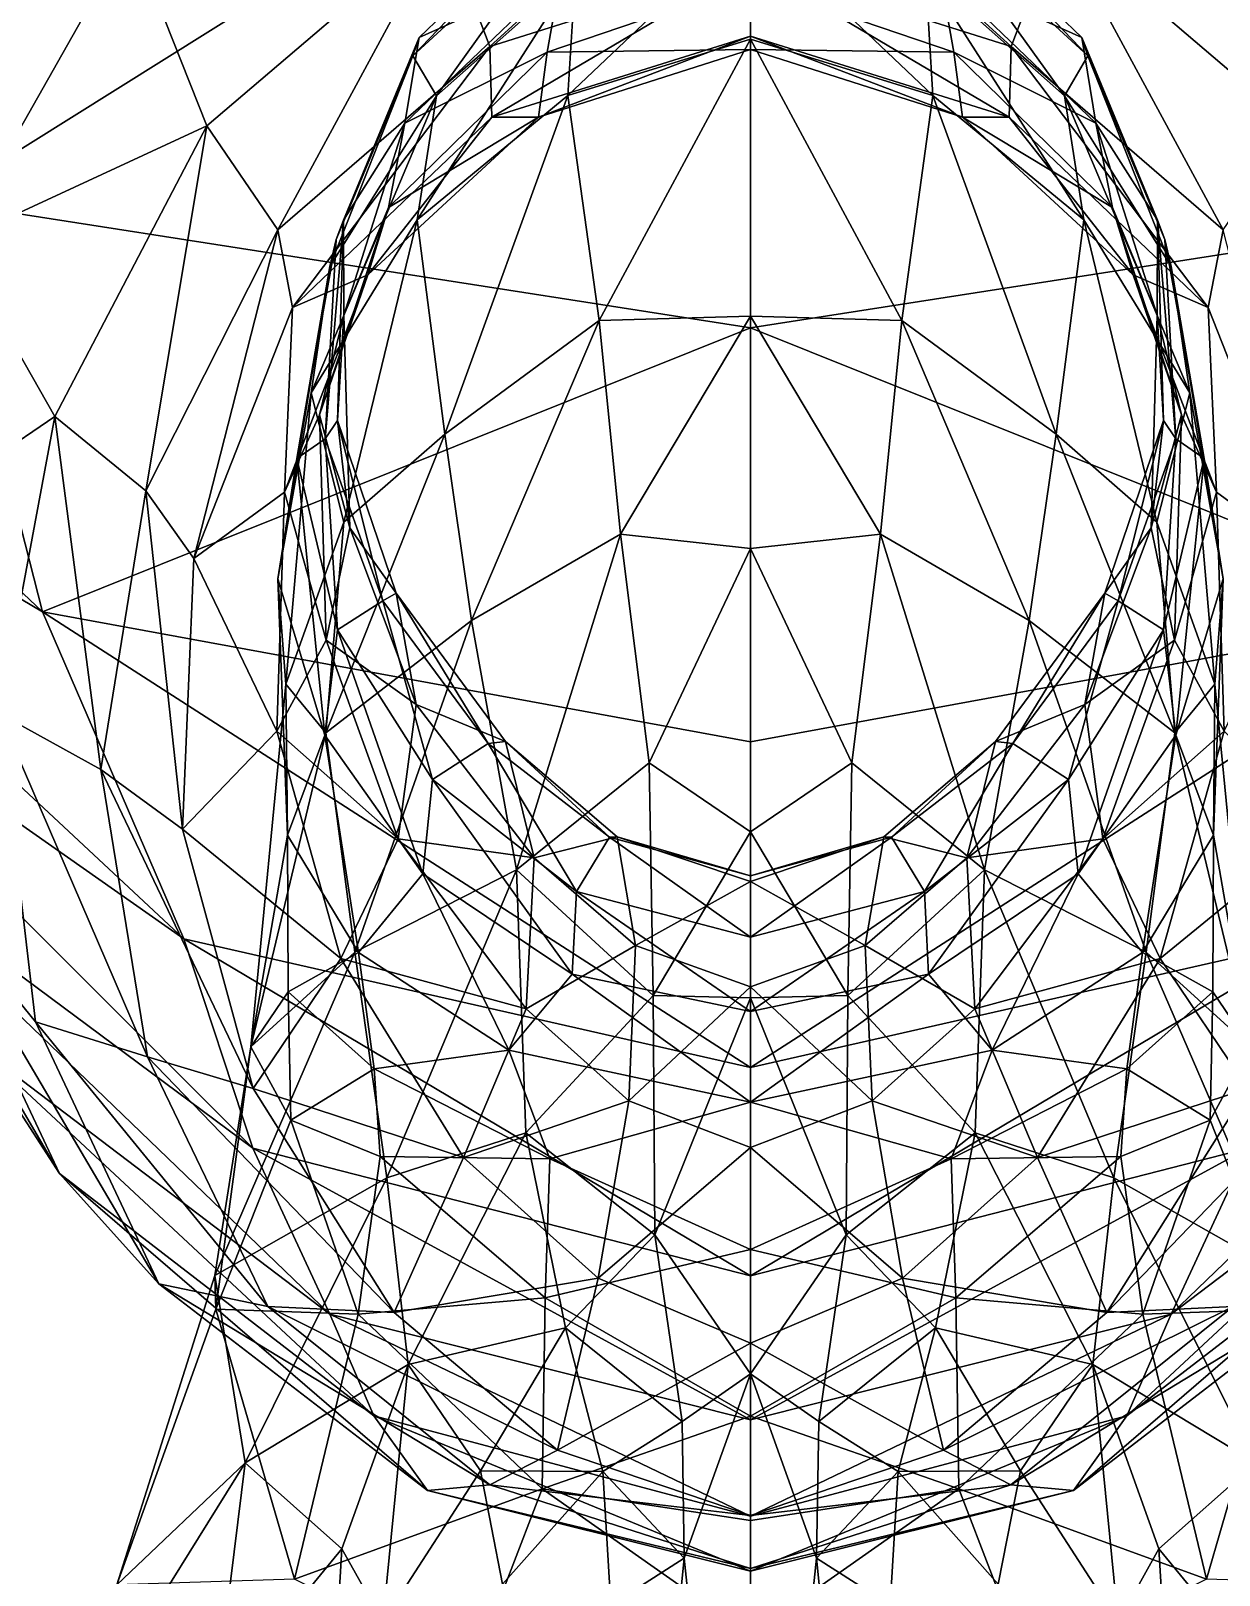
# Model space of a CAD drawing. Extents: x -0.069 to 0.069, y -0.214 to 0.202.
# Drawn here: x -0.02294 to 0.01494, y -0.12062 to -0.07138 of the extents above; entities that cross this region are included whole.
import ezdxf

# ---------------------------------------------------------------- set-up
doc = ezdxf.new("R2010")
doc.units = 0
doc.layers.add('SWAN$LWO', color=1, linetype='CONTINUOUS')

msp = doc.modelspace()

# ---------------------------------------------------------------- linework, layer by layer
at = {"layer": 'SWAN$LWO'}
for points in [[(-0.028237, -0.056266, -0.002395), (0, -0.060576, -0.010933), (-0.025919, -0.076811, 0.00466)], [(0, -0.060576, -0.010933), (0.028237, -0.056266, -0.002395), (0.025919, -0.076811, 0.00466)], [(0, -0.080849, -0.00363), (-0.025919, -0.076811, 0.00466), (0, -0.060576, -0.010933)], [(0.025919, -0.076811, 0.00466), (0, -0.080849, -0.00363), (0, -0.060576, -0.010933)], [(-0.023831, -0.061962, 0.1011), (-0.029848, -0.07266, 0.092385), (-0.019763, -0.068264, 0.104298)], [(-0.009794, -0.067978, 0.114789), (-0.008312, -0.071871, 0.122517), (0, -0.064295, 0.117179)], [(-0.008312, -0.071871, 0.122517), (0, -0.06925, 0.12494), (0, -0.064295, 0.117179)], [(0.008312, -0.071871, 0.122517), (0.009794, -0.067978, 0.114789), (0, -0.064295, 0.117179)], [(0, -0.06925, 0.12494), (0.008312, -0.071871, 0.122517), (0, -0.064295, 0.117179)], [(-0.025919, -0.076811, 0.00466), (-0.022567, -0.089904, 0.01571), (-0.046841, -0.066895, 0.021803)], [(-0.022567, -0.089904, 0.01571), (-0.040888, -0.079026, 0.029994), (-0.046841, -0.066895, 0.021803)], [(-0.010561, -0.071592, 0.235972), (-0.010759, -0.07217, 0.256948), (-0.005907, -0.067117, 0.2374)], [(-0.005872, -0.067673, 0.258888), (-0.005907, -0.067117, 0.2374), (-0.010759, -0.07217, 0.256948)], [(-0.005907, -0.067117, 0.2374), (-0.00604, -0.069544, 0.208055), (-0.010561, -0.071592, 0.235972)], [(0.005907, -0.067117, 0.2374), (0.005872, -0.067673, 0.258888), (0.010759, -0.07217, 0.256948)], [(0.010759, -0.07217, 0.256948), (0.010561, -0.071592, 0.235972), (0.005907, -0.067117, 0.2374)], [(0.00604, -0.069544, 0.208055), (0.005907, -0.067117, 0.2374), (0.010561, -0.071592, 0.235972)], [(-0.005872, -0.067673, 0.258888), (-0.010759, -0.07217, 0.256948), (-0.010014, -0.073446, 0.277881)], [(-0.00558, -0.069516, 0.280232), (-0.005872, -0.067673, 0.258888), (-0.010014, -0.073446, 0.277881)], [(-0.00558, -0.069516, 0.280232), (-0.005817, -0.073435, 0.295328), (0, -0.067916, 0.28225)], [(-0.005817, -0.073435, 0.295328), (0, -0.071639, 0.297675), (0, -0.067916, 0.28225)], [(0.005817, -0.073435, 0.295328), (0.00558, -0.069516, 0.280232), (0, -0.067916, 0.28225)], [(0, -0.071639, 0.297675), (0.005817, -0.073435, 0.295328), (0, -0.067916, 0.28225)], [(0.005872, -0.067673, 0.258888), (0.00558, -0.069516, 0.280232), (0.010014, -0.073446, 0.277881)], [(0.010759, -0.07217, 0.256948), (0.005872, -0.067673, 0.258888), (0.010014, -0.073446, 0.277881)], [(-0.025341, -0.07811, 0.097191), (-0.019763, -0.068264, 0.104298), (-0.029848, -0.07266, 0.092385)], [(-0.019763, -0.068264, 0.104298), (-0.025341, -0.07811, 0.097191), (-0.017334, -0.074401, 0.108924)], [(-0.017334, -0.074401, 0.108924), (-0.009794, -0.067978, 0.114789), (-0.019763, -0.068264, 0.104298)], [(-0.017334, -0.074401, 0.108924), (-0.015068, -0.077718, 0.118683), (-0.009794, -0.067978, 0.114789)], [(-0.008312, -0.071871, 0.122517), (-0.009794, -0.067978, 0.114789), (-0.015068, -0.077718, 0.118683)], [(0.009794, -0.067978, 0.114789), (0.008312, -0.071871, 0.122517), (0.015068, -0.077718, 0.118683)], [(0.009794, -0.067978, 0.114789), (0.017334, -0.074401, 0.108924), (0.019763, -0.068264, 0.104298)], [(0.015068, -0.077718, 0.118683), (0.017334, -0.074401, 0.108924), (0.009794, -0.067978, 0.114789)], [(-0.008312, -0.071871, 0.122517), (-0.008244, -0.074127, 0.131974), (0, -0.06925, 0.12494)], [(0, -0.071541, 0.134158), (0, -0.06925, 0.12494), (-0.008244, -0.074127, 0.131974)], [(0, -0.06925, 0.12494), (0, -0.071541, 0.134158), (0.008244, -0.074127, 0.131974)], [(0.008244, -0.074127, 0.131974), (0.008312, -0.071871, 0.122517), (0, -0.06925, 0.12494)], [(-0.00604, -0.069544, 0.208055), (-0.00648, -0.072058, 0.178762), (-0.011015, -0.074319, 0.206641)], [(-0.00604, -0.069544, 0.208055), (-0.011015, -0.074319, 0.206641), (-0.010561, -0.071592, 0.235972)], [(-0.010014, -0.073446, 0.277881), (-0.010623, -0.077406, 0.292216), (-0.00558, -0.069516, 0.280232)], [(-0.005817, -0.073435, 0.295328), (-0.00558, -0.069516, 0.280232), (-0.010623, -0.077406, 0.292216)], [(-0.00648, -0.072058, 0.178762), (-0.00604, -0.069544, 0.208055), (0, -0.069844, 0.180399)], [(0, -0.069844, 0.180399), (0, -0.071967, 0.157208), (-0.00648, -0.072058, 0.178762)], [(0.00604, -0.069544, 0.208055), (0.00648, -0.072058, 0.178762), (0, -0.069844, 0.180399)], [(0, -0.071967, 0.157208), (0, -0.069844, 0.180399), (0.00648, -0.072058, 0.178762)], [(0.010623, -0.077406, 0.292216), (0.010014, -0.073446, 0.277881), (0.00558, -0.069516, 0.280232)], [(0.00558, -0.069516, 0.280232), (0.005817, -0.073435, 0.295328), (0.010623, -0.077406, 0.292216)], [(0.00648, -0.072058, 0.178762), (0.00604, -0.069544, 0.208055), (0.011015, -0.074319, 0.206641)], [(0.011015, -0.074319, 0.206641), (0.00604, -0.069544, 0.208055), (0.010561, -0.071592, 0.235972)], [(-0.008312, -0.071871, 0.122517), (-0.015068, -0.077718, 0.118683), (-0.014595, -0.080203, 0.129152)], [(-0.008244, -0.074127, 0.131974), (-0.008312, -0.071871, 0.122517), (-0.014595, -0.080203, 0.129152)], [(-0.012977, -0.077412, 0.233808), (-0.013207, -0.078028, 0.253763), (-0.010561, -0.071592, 0.235972)], [(-0.013207, -0.078028, 0.253763), (-0.010759, -0.07217, 0.256948), (-0.010561, -0.071592, 0.235972)], [(-0.010561, -0.071592, 0.235972), (-0.011015, -0.074319, 0.206641), (-0.012977, -0.077412, 0.233808)], [(-0.008244, -0.074127, 0.131974), (-0.006758, -0.074128, 0.155139), (0, -0.071541, 0.134158)], [(-0.006758, -0.074128, 0.155139), (0, -0.071967, 0.157208), (0, -0.071541, 0.134158)], [(-0.005817, -0.073435, 0.295328), (-0.004827, -0.080612, 0.308838), (0, -0.071639, 0.297675)], [(0, -0.080479, 0.312693), (0, -0.071639, 0.297675), (-0.004827, -0.080612, 0.308838)], [(0.006758, -0.074128, 0.155139), (0.008244, -0.074127, 0.131974), (0, -0.071541, 0.134158)], [(0, -0.071967, 0.157208), (0.006758, -0.074128, 0.155139), (0, -0.071541, 0.134158)], [(0, -0.071639, 0.297675), (0, -0.080479, 0.312693), (0.004827, -0.080612, 0.308838)], [(0.004827, -0.080612, 0.308838), (0.005817, -0.073435, 0.295328), (0, -0.071639, 0.297675)], [(0.008312, -0.071871, 0.122517), (0.008244, -0.074127, 0.131974), (0.014595, -0.080203, 0.129152)], [(0.015068, -0.077718, 0.118683), (0.008312, -0.071871, 0.122517), (0.014595, -0.080203, 0.129152)], [(0.013207, -0.078028, 0.253763), (0.012977, -0.077412, 0.233808), (0.010561, -0.071592, 0.235972)], [(0.010759, -0.07217, 0.256948), (0.013207, -0.078028, 0.253763), (0.010561, -0.071592, 0.235972)], [(0.011015, -0.074319, 0.206641), (0.010561, -0.071592, 0.235972), (0.012977, -0.077412, 0.233808)], [(-0.010014, -0.073446, 0.277881), (-0.010759, -0.07217, 0.256948), (-0.013414, -0.078894, 0.273681)], [(-0.013207, -0.078028, 0.253763), (-0.013414, -0.078894, 0.273681), (-0.010759, -0.07217, 0.256948)], [(-0.00648, -0.072058, 0.178762), (-0.006758, -0.074128, 0.155139), (-0.01154, -0.077009, 0.177309)], [(-0.01154, -0.077009, 0.177309), (-0.011015, -0.074319, 0.206641), (-0.00648, -0.072058, 0.178762)], [(-0.006758, -0.074128, 0.155139), (-0.00648, -0.072058, 0.178762), (0, -0.071967, 0.157208)], [(0.00648, -0.072058, 0.178762), (0.006758, -0.074128, 0.155139), (0, -0.071967, 0.157208)], [(0.006758, -0.074128, 0.155139), (0.00648, -0.072058, 0.178762), (0.01154, -0.077009, 0.177309)], [(0.011015, -0.074319, 0.206641), (0.01154, -0.077009, 0.177309), (0.00648, -0.072058, 0.178762)], [(0.010759, -0.07217, 0.256948), (0.010014, -0.073446, 0.277881), (0.013414, -0.078894, 0.273681)], [(0.013414, -0.078894, 0.273681), (0.013207, -0.078028, 0.253763), (0.010759, -0.07217, 0.256948)], [(-0.013414, -0.078894, 0.273681), (-0.014003, -0.082924, 0.286647), (-0.010014, -0.073446, 0.277881)], [(-0.014003, -0.082924, 0.286647), (-0.010623, -0.077406, 0.292216), (-0.010014, -0.073446, 0.277881)], [(-0.005817, -0.073435, 0.295328), (-0.010623, -0.077406, 0.292216), (-0.009744, -0.084237, 0.304438)], [(-0.004827, -0.080612, 0.308838), (-0.005817, -0.073435, 0.295328), (-0.009744, -0.084237, 0.304438)], [(0.005817, -0.073435, 0.295328), (0.004827, -0.080612, 0.308838), (0.009744, -0.084237, 0.304438)], [(0.010623, -0.077406, 0.292216), (0.005817, -0.073435, 0.295328), (0.009744, -0.084237, 0.304438)], [(0.014003, -0.082924, 0.286647), (0.013414, -0.078894, 0.273681), (0.010014, -0.073446, 0.277881)], [(0.010623, -0.077406, 0.292216), (0.014003, -0.082924, 0.286647), (0.010014, -0.073446, 0.277881)], [(-0.014595, -0.080203, 0.129152), (-0.012196, -0.079155, 0.15315), (-0.008244, -0.074127, 0.131974)], [(-0.012964, -0.080446, 0.20459), (-0.012977, -0.077412, 0.233808), (-0.011015, -0.074319, 0.206641)], [(-0.012964, -0.080446, 0.20459), (-0.011015, -0.074319, 0.206641), (-0.01154, -0.077009, 0.177309)], [(-0.006758, -0.074128, 0.155139), (-0.008244, -0.074127, 0.131974), (-0.012196, -0.079155, 0.15315)], [(-0.006758, -0.074128, 0.155139), (-0.012196, -0.079155, 0.15315), (-0.01154, -0.077009, 0.177309)], [(0.008244, -0.074127, 0.131974), (0.006758, -0.074128, 0.155139), (0.012196, -0.079155, 0.15315)], [(0.012196, -0.079155, 0.15315), (0.006758, -0.074128, 0.155139), (0.01154, -0.077009, 0.177309)], [(0.012196, -0.079155, 0.15315), (0.014595, -0.080203, 0.129152), (0.008244, -0.074127, 0.131974)], [(0.012977, -0.077412, 0.233808), (0.012964, -0.080446, 0.20459), (0.011015, -0.074319, 0.206641)], [(0.011015, -0.074319, 0.206641), (0.012964, -0.080446, 0.20459), (0.01154, -0.077009, 0.177309)], [(-0.025341, -0.07811, 0.097191), (-0.022172, -0.083672, 0.102964), (-0.017334, -0.074401, 0.108924)], [(-0.022172, -0.083672, 0.102964), (-0.019275, -0.086044, 0.113705), (-0.017334, -0.074401, 0.108924)], [(-0.019275, -0.086044, 0.113705), (-0.015068, -0.077718, 0.118683), (-0.017334, -0.074401, 0.108924)], [(-0.022567, -0.089904, 0.01571), (-0.025919, -0.076811, 0.00466), (0, -0.080849, -0.00363)], [(0.025919, -0.076811, 0.00466), (0.022567, -0.089904, 0.01571), (0, -0.080849, -0.00363)], [(-0.013744, -0.083622, 0.175381), (-0.012964, -0.080446, 0.20459), (-0.01154, -0.077009, 0.177309)], [(-0.01154, -0.077009, 0.177309), (-0.012196, -0.079155, 0.15315), (-0.013744, -0.083622, 0.175381)], [(0.012964, -0.080446, 0.20459), (0.013744, -0.083622, 0.175381), (0.01154, -0.077009, 0.177309)], [(0.012196, -0.079155, 0.15315), (0.01154, -0.077009, 0.177309), (0.013744, -0.083622, 0.175381)], [(-0.019275, -0.086044, 0.113705), (-0.017745, -0.088204, 0.125064), (-0.015068, -0.077718, 0.118683)], [(-0.014595, -0.080203, 0.129152), (-0.015068, -0.077718, 0.118683), (-0.017745, -0.088204, 0.125064)], [(-0.014003, -0.082924, 0.286647), (-0.01296, -0.087041, 0.29823), (-0.010623, -0.077406, 0.292216)], [(-0.01317, -0.083805, 0.231715), (-0.013556, -0.084388, 0.250572), (-0.012977, -0.077412, 0.233808)], [(-0.013207, -0.078028, 0.253763), (-0.012977, -0.077412, 0.233808), (-0.013556, -0.084388, 0.250572)], [(-0.012977, -0.077412, 0.233808), (-0.012964, -0.080446, 0.20459), (-0.01317, -0.083805, 0.231715)], [(-0.009744, -0.084237, 0.304438), (-0.010623, -0.077406, 0.292216), (-0.01296, -0.087041, 0.29823)], [(0.010623, -0.077406, 0.292216), (0.009744, -0.084237, 0.304438), (0.01296, -0.087041, 0.29823)], [(0.01296, -0.087041, 0.29823), (0.014003, -0.082924, 0.286647), (0.010623, -0.077406, 0.292216)], [(0.012964, -0.080446, 0.20459), (0.012977, -0.077412, 0.233808), (0.01317, -0.083805, 0.231715)], [(0.013556, -0.084388, 0.250572), (0.01317, -0.083805, 0.231715), (0.012977, -0.077412, 0.233808)], [(0.012977, -0.077412, 0.233808), (0.013207, -0.078028, 0.253763), (0.013556, -0.084388, 0.250572)], [(0.015068, -0.077718, 0.118683), (0.014595, -0.080203, 0.129152), (0.017745, -0.088204, 0.125064)], [(-0.025341, -0.07811, 0.097191), (-0.027893, -0.087569, 0.088507), (-0.022172, -0.083672, 0.102964)], [(-0.013414, -0.078894, 0.273681), (-0.013207, -0.078028, 0.253763), (-0.014464, -0.085014, 0.269405)], [(-0.013207, -0.078028, 0.253763), (-0.013556, -0.084388, 0.250572), (-0.014464, -0.085014, 0.269405)], [(0.013207, -0.078028, 0.253763), (0.013414, -0.078894, 0.273681), (0.014464, -0.085014, 0.269405)], [(0.013556, -0.084388, 0.250572), (0.013207, -0.078028, 0.253763), (0.014464, -0.085014, 0.269405)], [(-0.033125, -0.089761, 0.039178), (-0.040888, -0.079026, 0.029994), (-0.018064, -0.10033, 0.028422)], [(-0.022567, -0.089904, 0.01571), (-0.018064, -0.10033, 0.028422), (-0.040888, -0.079026, 0.029994)], [(-0.014464, -0.085014, 0.269405), (-0.015068, -0.088849, 0.280939), (-0.013414, -0.078894, 0.273681)], [(-0.014003, -0.082924, 0.286647), (-0.013414, -0.078894, 0.273681), (-0.015068, -0.088849, 0.280939)], [(-0.01486, -0.086088, 0.150103), (-0.013744, -0.083622, 0.175381), (-0.012196, -0.079155, 0.15315)], [(-0.01486, -0.086088, 0.150103), (-0.012196, -0.079155, 0.15315), (-0.014595, -0.080203, 0.129152)], [(0.013744, -0.083622, 0.175381), (0.01486, -0.086088, 0.150103), (0.012196, -0.079155, 0.15315)], [(0.012196, -0.079155, 0.15315), (0.01486, -0.086088, 0.150103), (0.014595, -0.080203, 0.129152)], [(0.015068, -0.088849, 0.280939), (0.014464, -0.085014, 0.269405), (0.013414, -0.078894, 0.273681)], [(0.013414, -0.078894, 0.273681), (0.014003, -0.082924, 0.286647), (0.015068, -0.088849, 0.280939)], [(-0.017745, -0.088204, 0.125064), (-0.01486, -0.086088, 0.150103), (-0.014595, -0.080203, 0.129152)], [(0.01486, -0.086088, 0.150103), (0.017745, -0.088204, 0.125064), (0.014595, -0.080203, 0.129152)], [(-0.012964, -0.080446, 0.20459), (-0.013744, -0.083622, 0.175381), (-0.01277, -0.087223, 0.20258)], [(-0.012964, -0.080446, 0.20459), (-0.01277, -0.087223, 0.20258), (-0.01317, -0.083805, 0.231715)], [(-0.009744, -0.084237, 0.304438), (-0.00889, -0.09018, 0.313862), (-0.004827, -0.080612, 0.308838)], [(-0.004145, -0.087427, 0.319366), (-0.004827, -0.080612, 0.308838), (-0.00889, -0.09018, 0.313862)], [(-0.004827, -0.080612, 0.308838), (-0.004145, -0.087427, 0.319366), (0, -0.080479, 0.312693)], [(-0.004145, -0.087427, 0.319366), (0, -0.087886, 0.322794), (0, -0.080479, 0.312693)], [(0.004145, -0.087427, 0.319366), (0.004827, -0.080612, 0.308838), (0, -0.080479, 0.312693)], [(0, -0.087886, 0.322794), (0.004145, -0.087427, 0.319366), (0, -0.080479, 0.312693)], [(0.004827, -0.080612, 0.308838), (0.004145, -0.087427, 0.319366), (0.00889, -0.09018, 0.313862)], [(0.00889, -0.09018, 0.313862), (0.009744, -0.084237, 0.304438), (0.004827, -0.080612, 0.308838)], [(0.01277, -0.087223, 0.20258), (0.012964, -0.080446, 0.20459), (0.01317, -0.083805, 0.231715)], [(0.013744, -0.083622, 0.175381), (0.012964, -0.080446, 0.20459), (0.01277, -0.087223, 0.20258)], [(0, -0.094045, 0.00724), (-0.022567, -0.089904, 0.01571), (0, -0.080849, -0.00363)], [(0.022567, -0.089904, 0.01571), (0, -0.094045, 0.00724), (0, -0.080849, -0.00363)], [(-0.014003, -0.082924, 0.286647), (-0.015068, -0.088849, 0.280939), (-0.014809, -0.092211, 0.292774)], [(-0.01296, -0.087041, 0.29823), (-0.014003, -0.082924, 0.286647), (-0.014809, -0.092211, 0.292774)], [(0.014003, -0.082924, 0.286647), (0.01296, -0.087041, 0.29823), (0.014809, -0.092211, 0.292774)], [(0.015068, -0.088849, 0.280939), (0.014003, -0.082924, 0.286647), (0.014809, -0.092211, 0.292774)], [(-0.023954, -0.093143, 0.095658), (-0.022172, -0.083672, 0.102964), (-0.027893, -0.087569, 0.088507)], [(-0.023954, -0.093143, 0.095658), (-0.020715, -0.09493, 0.108042), (-0.022172, -0.083672, 0.102964)], [(-0.019275, -0.086044, 0.113705), (-0.022172, -0.083672, 0.102964), (-0.020715, -0.09493, 0.108042)], [(-0.013744, -0.083622, 0.175381), (-0.01486, -0.086088, 0.150103), (-0.013523, -0.09081, 0.173472)], [(-0.013523, -0.09081, 0.173472), (-0.01277, -0.087223, 0.20258), (-0.013744, -0.083622, 0.175381)], [(0.01277, -0.087223, 0.20258), (0.013523, -0.09081, 0.173472), (0.013744, -0.083622, 0.175381)], [(0.01486, -0.086088, 0.150103), (0.013744, -0.083622, 0.175381), (0.013523, -0.09081, 0.173472)], [(-0.011724, -0.089553, 0.249414), (-0.013556, -0.084388, 0.250572), (-0.01317, -0.083805, 0.231715)], [(-0.011295, -0.089308, 0.231779), (-0.011724, -0.089553, 0.249414), (-0.01317, -0.083805, 0.231715)], [(-0.01317, -0.083805, 0.231715), (-0.01277, -0.087223, 0.20258), (-0.011295, -0.089308, 0.231779)], [(0.011724, -0.089553, 0.249414), (0.011295, -0.089308, 0.231779), (0.01317, -0.083805, 0.231715)], [(0.01277, -0.087223, 0.20258), (0.01317, -0.083805, 0.231715), (0.011295, -0.089308, 0.231779)], [(0.013556, -0.084388, 0.250572), (0.011724, -0.089553, 0.249414), (0.01317, -0.083805, 0.231715)], [(-0.014464, -0.085014, 0.269405), (-0.013556, -0.084388, 0.250572), (-0.013166, -0.090479, 0.266944)], [(-0.011724, -0.089553, 0.249414), (-0.013166, -0.090479, 0.266944), (-0.013556, -0.084388, 0.250572)], [(-0.01296, -0.087041, 0.29823), (-0.013533, -0.093759, 0.303084), (-0.009744, -0.084237, 0.304438)], [(-0.013533, -0.093759, 0.303084), (-0.00889, -0.09018, 0.313862), (-0.009744, -0.084237, 0.304438)], [(0.00889, -0.09018, 0.313862), (0.013533, -0.093759, 0.303084), (0.009744, -0.084237, 0.304438)], [(0.013533, -0.093759, 0.303084), (0.01296, -0.087041, 0.29823), (0.009744, -0.084237, 0.304438)], [(0.013166, -0.090479, 0.266944), (0.011724, -0.089553, 0.249414), (0.013556, -0.084388, 0.250572)], [(0.013556, -0.084388, 0.250572), (0.014464, -0.085014, 0.269405), (0.013166, -0.090479, 0.266944)], [(-0.013565, -0.093839, 0.277174), (-0.015068, -0.088849, 0.280939), (-0.014464, -0.085014, 0.269405)], [(-0.013166, -0.090479, 0.266944), (-0.013565, -0.093839, 0.277174), (-0.014464, -0.085014, 0.269405)], [(0.013565, -0.093839, 0.277174), (0.013166, -0.090479, 0.266944), (0.014464, -0.085014, 0.269405)], [(0.015068, -0.088849, 0.280939), (0.013565, -0.093839, 0.277174), (0.014464, -0.085014, 0.269405)], [(-0.019275, -0.086044, 0.113705), (-0.020715, -0.09493, 0.108042), (-0.018105, -0.096834, 0.12057)], [(-0.017745, -0.088204, 0.125064), (-0.019275, -0.086044, 0.113705), (-0.018105, -0.096834, 0.12057)], [(-0.01486, -0.086088, 0.150103), (-0.017745, -0.088204, 0.125064), (-0.0151, -0.093707, 0.146934)], [(-0.01486, -0.086088, 0.150103), (-0.0151, -0.093707, 0.146934), (-0.013523, -0.09081, 0.173472)], [(0.0151, -0.093707, 0.146934), (0.01486, -0.086088, 0.150103), (0.013523, -0.09081, 0.173472)], [(0.017745, -0.088204, 0.125064), (0.01486, -0.086088, 0.150103), (0.0151, -0.093707, 0.146934)], [(-0.013533, -0.093759, 0.303084), (-0.01296, -0.087041, 0.29823), (-0.014809, -0.092211, 0.292774)], [(0.01296, -0.087041, 0.29823), (0.013533, -0.093759, 0.303084), (0.014809, -0.092211, 0.292774)], [(-0.010661, -0.092853, 0.202674), (-0.01277, -0.087223, 0.20258), (-0.013523, -0.09081, 0.173472)], [(-0.010661, -0.092853, 0.202674), (-0.011295, -0.089308, 0.231779), (-0.01277, -0.087223, 0.20258)], [(-0.004145, -0.087427, 0.319366), (-0.00889, -0.09018, 0.313862), (-0.007461, -0.09813, 0.323113)], [(-0.003231, -0.094714, 0.327536), (-0.004145, -0.087427, 0.319366), (-0.007461, -0.09813, 0.323113)], [(-0.004145, -0.087427, 0.319366), (-0.003231, -0.094714, 0.327536), (0, -0.087886, 0.322794)], [(0.003231, -0.094714, 0.327536), (0.004145, -0.087427, 0.319366), (0, -0.087886, 0.322794)], [(0.004145, -0.087427, 0.319366), (0.003231, -0.094714, 0.327536), (0.007461, -0.09813, 0.323113)], [(0.00889, -0.09018, 0.313862), (0.004145, -0.087427, 0.319366), (0.007461, -0.09813, 0.323113)], [(0.011295, -0.089308, 0.231779), (0.010661, -0.092853, 0.202674), (0.01277, -0.087223, 0.20258)], [(0.01277, -0.087223, 0.20258), (0.010661, -0.092853, 0.202674), (0.013523, -0.09081, 0.173472)], [(0, -0.096916, 0.33053), (0, -0.087886, 0.322794), (-0.003231, -0.094714, 0.327536)], [(0, -0.087886, 0.322794), (0, -0.096916, 0.33053), (0.003231, -0.094714, 0.327536)], [(-0.018105, -0.096834, 0.12057), (-0.0151, -0.093707, 0.146934), (-0.017745, -0.088204, 0.125064)], [(-0.014809, -0.092211, 0.292774), (-0.015068, -0.088849, 0.280939), (-0.014763, -0.097022, 0.286688)], [(-0.013565, -0.093839, 0.277174), (-0.014763, -0.097022, 0.286688), (-0.015068, -0.088849, 0.280939)], [(0.014763, -0.097022, 0.286688), (0.013565, -0.093839, 0.277174), (0.015068, -0.088849, 0.280939)], [(0.015068, -0.088849, 0.280939), (0.014809, -0.092211, 0.292774), (0.014763, -0.097022, 0.286688)], [(-0.013166, -0.090479, 0.266944), (-0.011724, -0.089553, 0.249414), (-0.010141, -0.095252, 0.264725)], [(-0.011724, -0.089553, 0.249414), (-0.011295, -0.089308, 0.231779), (-0.008364, -0.094101, 0.248359)], [(-0.011724, -0.089553, 0.249414), (-0.008364, -0.094101, 0.248359), (-0.010141, -0.095252, 0.264725)], [(-0.00781, -0.094042, 0.231849), (-0.008364, -0.094101, 0.248359), (-0.011295, -0.089308, 0.231779)], [(-0.011295, -0.089308, 0.231779), (-0.010661, -0.092853, 0.202674), (-0.00781, -0.094042, 0.231849)], [(0.008364, -0.094101, 0.248359), (0.00781, -0.094042, 0.231849), (0.011295, -0.089308, 0.231779)], [(0.010661, -0.092853, 0.202674), (0.011295, -0.089308, 0.231779), (0.00781, -0.094042, 0.231849)], [(0.011295, -0.089308, 0.231779), (0.011724, -0.089553, 0.249414), (0.008364, -0.094101, 0.248359)], [(0.008364, -0.094101, 0.248359), (0.011724, -0.089553, 0.249414), (0.010141, -0.095252, 0.264725)], [(0.011724, -0.089553, 0.249414), (0.013166, -0.090479, 0.266944), (0.010141, -0.095252, 0.264725)], [(-0.018064, -0.10033, 0.028422), (-0.015867, -0.107002, 0.04165), (-0.033125, -0.089761, 0.039178)], [(-0.015867, -0.107002, 0.04165), (-0.029215, -0.097091, 0.050308), (-0.033125, -0.089761, 0.039178)], [(-0.018064, -0.10033, 0.028422), (-0.022567, -0.089904, 0.01571), (0, -0.104435, 0.021033)], [(-0.022567, -0.089904, 0.01571), (0, -0.094045, 0.00724), (0, -0.104435, 0.021033)], [(0.022567, -0.089904, 0.01571), (0.018064, -0.10033, 0.028422), (0, -0.104435, 0.021033)], [(0, -0.094045, 0.00724), (0.022567, -0.089904, 0.01571), (0, -0.104435, 0.021033)], [(-0.013565, -0.093839, 0.277174), (-0.013166, -0.090479, 0.266944), (-0.01045, -0.098261, 0.273726)], [(-0.013533, -0.093759, 0.303084), (-0.012616, -0.100759, 0.309825), (-0.00889, -0.09018, 0.313862)], [(-0.010141, -0.095252, 0.264725), (-0.01045, -0.098261, 0.273726), (-0.013166, -0.090479, 0.266944)], [(-0.007461, -0.09813, 0.323113), (-0.00889, -0.09018, 0.313862), (-0.012616, -0.100759, 0.309825)], [(0.00889, -0.09018, 0.313862), (0.007461, -0.09813, 0.323113), (0.012616, -0.100759, 0.309825)], [(0.012616, -0.100759, 0.309825), (0.013533, -0.093759, 0.303084), (0.00889, -0.09018, 0.313862)], [(0.01045, -0.098261, 0.273726), (0.010141, -0.095252, 0.264725), (0.013166, -0.090479, 0.266944)], [(0.013166, -0.090479, 0.266944), (0.013565, -0.093839, 0.277174), (0.01045, -0.098261, 0.273726)], [(-0.013523, -0.09081, 0.173472), (-0.0151, -0.093707, 0.146934), (-0.011236, -0.097137, 0.17364)], [(-0.011236, -0.097137, 0.17364), (-0.010661, -0.092853, 0.202674), (-0.013523, -0.09081, 0.173472)], [(0.010661, -0.092853, 0.202674), (0.011236, -0.097137, 0.17364), (0.013523, -0.09081, 0.173472)], [(0.0151, -0.093707, 0.146934), (0.013523, -0.09081, 0.173472), (0.011236, -0.097137, 0.17364)], [(-0.014809, -0.092211, 0.292774), (-0.014763, -0.097022, 0.286688), (-0.015933, -0.103771, 0.296116)], [(-0.015933, -0.103771, 0.296116), (-0.013533, -0.093759, 0.303084), (-0.014809, -0.092211, 0.292774)], [(0.013533, -0.093759, 0.303084), (0.015933, -0.103771, 0.296116), (0.014809, -0.092211, 0.292774)], [(0.014763, -0.097022, 0.286688), (0.014809, -0.092211, 0.292774), (0.015933, -0.103771, 0.296116)], [(-0.010661, -0.092853, 0.202674), (-0.011236, -0.097137, 0.17364), (-0.006898, -0.097746, 0.202675)], [(-0.010661, -0.092853, 0.202674), (-0.006898, -0.097746, 0.202675), (-0.00781, -0.094042, 0.231849)], [(0.006898, -0.097746, 0.202675), (0.010661, -0.092853, 0.202674), (0.00781, -0.094042, 0.231849)], [(0.011236, -0.097137, 0.17364), (0.010661, -0.092853, 0.202674), (0.006898, -0.097746, 0.202675)], [(-0.026406, -0.098525, 0.080459), (-0.022795, -0.10298, 0.089346), (-0.023954, -0.093143, 0.095658)], [(-0.022795, -0.10298, 0.089346), (-0.019227, -0.104096, 0.103173), (-0.023954, -0.093143, 0.095658)], [(-0.019227, -0.104096, 0.103173), (-0.020715, -0.09493, 0.108042), (-0.023954, -0.093143, 0.095658)], [(-0.024645, -0.103778, 0.061618), (-0.022032, -0.107817, 0.072028), (-0.030082, -0.094011, 0.071709)], [(-0.026406, -0.098525, 0.080459), (-0.030082, -0.094011, 0.071709), (-0.022032, -0.107817, 0.072028)], [(-0.013063, -0.100962, 0.145287), (-0.0151, -0.093707, 0.146934), (-0.018105, -0.096834, 0.12057)], [(-0.012616, -0.100759, 0.309825), (-0.013533, -0.093759, 0.303084), (-0.015933, -0.103771, 0.296116)], [(-0.013063, -0.100962, 0.145287), (-0.011236, -0.097137, 0.17364), (-0.0151, -0.093707, 0.146934)], [(-0.014763, -0.097022, 0.286688), (-0.013565, -0.093839, 0.277174), (-0.012496, -0.100763, 0.282016)], [(-0.013565, -0.093839, 0.277174), (-0.01045, -0.098261, 0.273726), (-0.012496, -0.100763, 0.282016)], [(-0.004495, -0.097086, 0.247138), (-0.008364, -0.094101, 0.248359), (-0.00781, -0.094042, 0.231849)], [(-0.004251, -0.097082, 0.231378), (-0.004495, -0.097086, 0.247138), (-0.00781, -0.094042, 0.231849)], [(-0.00781, -0.094042, 0.231849), (-0.006898, -0.097746, 0.202675), (-0.004251, -0.097082, 0.231378)], [(0.004495, -0.097086, 0.247138), (0.004251, -0.097082, 0.231378), (0.00781, -0.094042, 0.231849)], [(0.006898, -0.097746, 0.202675), (0.00781, -0.094042, 0.231849), (0.004251, -0.097082, 0.231378)], [(0.008364, -0.094101, 0.248359), (0.004495, -0.097086, 0.247138), (0.00781, -0.094042, 0.231849)], [(0.01045, -0.098261, 0.273726), (0.013565, -0.093839, 0.277174), (0.012496, -0.100763, 0.282016)], [(0.011236, -0.097137, 0.17364), (0.013063, -0.100962, 0.145287), (0.0151, -0.093707, 0.146934)], [(0.013565, -0.093839, 0.277174), (0.014763, -0.097022, 0.286688), (0.012496, -0.100763, 0.282016)], [(0.013533, -0.093759, 0.303084), (0.012616, -0.100759, 0.309825), (0.015933, -0.103771, 0.296116)], [(0.0151, -0.093707, 0.146934), (0.013063, -0.100962, 0.145287), (0.018105, -0.096834, 0.12057)], [(-0.010141, -0.095252, 0.264725), (-0.008364, -0.094101, 0.248359), (-0.005551, -0.098819, 0.262635)], [(-0.004495, -0.097086, 0.247138), (-0.005551, -0.098819, 0.262635), (-0.008364, -0.094101, 0.248359)], [(0.005551, -0.098819, 0.262635), (0.004495, -0.097086, 0.247138), (0.008364, -0.094101, 0.248359)], [(0.008364, -0.094101, 0.248359), (0.010141, -0.095252, 0.264725), (0.005551, -0.098819, 0.262635)], [(-0.018105, -0.096834, 0.12057), (-0.020715, -0.09493, 0.108042), (-0.015856, -0.105101, 0.11707)], [(-0.019227, -0.104096, 0.103173), (-0.015856, -0.105101, 0.11707), (-0.020715, -0.09493, 0.108042)], [(-0.0031, -0.102135, 0.332104), (-0.003231, -0.094714, 0.327536), (-0.007461, -0.09813, 0.323113)], [(-0.003231, -0.094714, 0.327536), (-0.0031, -0.102135, 0.332104), (0, -0.096916, 0.33053)], [(0.0031, -0.102135, 0.332104), (0.003231, -0.094714, 0.327536), (0, -0.096916, 0.33053)], [(0.003231, -0.094714, 0.327536), (0.0031, -0.102135, 0.332104), (0.007461, -0.09813, 0.323113)], [(-0.005681, -0.101461, 0.270899), (-0.01045, -0.098261, 0.273726), (-0.010141, -0.095252, 0.264725)], [(-0.005551, -0.098819, 0.262635), (-0.005681, -0.101461, 0.270899), (-0.010141, -0.095252, 0.264725)], [(0.005681, -0.101461, 0.270899), (0.005551, -0.098819, 0.262635), (0.010141, -0.095252, 0.264725)], [(0.01045, -0.098261, 0.273726), (0.005681, -0.101461, 0.270899), (0.010141, -0.095252, 0.264725)], [(-0.015856, -0.105101, 0.11707), (-0.013063, -0.100962, 0.145287), (-0.018105, -0.096834, 0.12057)], [(-0.0031, -0.102135, 0.332104), (0, -0.102214, 0.33409), (0, -0.096916, 0.33053)], [(0, -0.102214, 0.33409), (0.0031, -0.102135, 0.332104), (0, -0.096916, 0.33053)], [(0.013063, -0.100962, 0.145287), (0.015856, -0.105101, 0.11707), (0.018105, -0.096834, 0.12057)], [(-0.024645, -0.103778, 0.061618), (-0.029215, -0.097091, 0.050308), (-0.01341, -0.112302, 0.05541)], [(-0.015867, -0.107002, 0.04165), (-0.01341, -0.112302, 0.05541), (-0.029215, -0.097091, 0.050308)], [(-0.014739, -0.102018, 0.288224), (-0.015933, -0.103771, 0.296116), (-0.014763, -0.097022, 0.286688)], [(-0.014739, -0.102018, 0.288224), (-0.014763, -0.097022, 0.286688), (-0.012496, -0.100763, 0.282016)], [(-0.011236, -0.097137, 0.17364), (-0.013063, -0.100962, 0.145287), (-0.007154, -0.102563, 0.173611)], [(-0.007154, -0.102563, 0.173611), (-0.006898, -0.097746, 0.202675), (-0.011236, -0.097137, 0.17364)], [(-0.003662, -0.10054, 0.202322), (-0.004251, -0.097082, 0.231378), (-0.006898, -0.097746, 0.202675)], [(-0.005551, -0.098819, 0.262635), (-0.004495, -0.097086, 0.247138), (0, -0.10028, 0.261038)], [(-0.004495, -0.097086, 0.247138), (-0.004251, -0.097082, 0.231378), (0, -0.098326, 0.246034)], [(-0.004495, -0.097086, 0.247138), (0, -0.098326, 0.246034), (0, -0.10028, 0.261038)], [(0, -0.098504, 0.230817), (0, -0.098326, 0.246034), (-0.004251, -0.097082, 0.231378)], [(-0.004251, -0.097082, 0.231378), (-0.003662, -0.10054, 0.202322), (0, -0.098504, 0.230817)], [(0, -0.098326, 0.246034), (0, -0.098504, 0.230817), (0.004251, -0.097082, 0.231378)], [(0.004251, -0.097082, 0.231378), (0.004495, -0.097086, 0.247138), (0, -0.098326, 0.246034)], [(0.003662, -0.10054, 0.202322), (0.004251, -0.097082, 0.231378), (0, -0.098504, 0.230817)], [(0.004495, -0.097086, 0.247138), (0.005551, -0.098819, 0.262635), (0, -0.10028, 0.261038)], [(0, -0.098326, 0.246034), (0.004495, -0.097086, 0.247138), (0, -0.10028, 0.261038)], [(0.004251, -0.097082, 0.231378), (0.003662, -0.10054, 0.202322), (0.006898, -0.097746, 0.202675)], [(0.006898, -0.097746, 0.202675), (0.007154, -0.102563, 0.173611), (0.011236, -0.097137, 0.17364)], [(0.013063, -0.100962, 0.145287), (0.011236, -0.097137, 0.17364), (0.007154, -0.102563, 0.173611)], [(0.014763, -0.097022, 0.286688), (0.014739, -0.102018, 0.288224), (0.012496, -0.100763, 0.282016)], [(0.029215, -0.097091, 0.050308), (0.024645, -0.103778, 0.061618), (0.01341, -0.112302, 0.05541)], [(0.01341, -0.112302, 0.05541), (0.015867, -0.107002, 0.04165), (0.029215, -0.097091, 0.050308)], [(0.015933, -0.103771, 0.296116), (0.014739, -0.102018, 0.288224), (0.014763, -0.097022, 0.286688)], [(-0.003662, -0.10054, 0.202322), (-0.006898, -0.097746, 0.202675), (-0.007154, -0.102563, 0.173611)], [(0.006898, -0.097746, 0.202675), (0.003662, -0.10054, 0.202322), (0.007154, -0.102563, 0.173611)], [(-0.012616, -0.100759, 0.309825), (-0.011588, -0.107951, 0.315244), (-0.007461, -0.09813, 0.323113)], [(-0.012496, -0.100763, 0.282016), (-0.01045, -0.098261, 0.273726), (-0.007706, -0.103879, 0.277709)], [(-0.011588, -0.107951, 0.315244), (-0.007159, -0.106521, 0.328102), (-0.007461, -0.09813, 0.323113)], [(-0.005681, -0.101461, 0.270899), (-0.007706, -0.103879, 0.277709), (-0.01045, -0.098261, 0.273726)], [(-0.007159, -0.106521, 0.328102), (-0.0031, -0.102135, 0.332104), (-0.007461, -0.09813, 0.323113)], [(0.0031, -0.102135, 0.332104), (0.007159, -0.106521, 0.328102), (0.007461, -0.09813, 0.323113)], [(0.007706, -0.103879, 0.277709), (0.005681, -0.101461, 0.270899), (0.01045, -0.098261, 0.273726)], [(0.007159, -0.106521, 0.328102), (0.011588, -0.107951, 0.315244), (0.007461, -0.09813, 0.323113)], [(0.011588, -0.107951, 0.315244), (0.012616, -0.100759, 0.309825), (0.007461, -0.09813, 0.323113)], [(0.01045, -0.098261, 0.273726), (0.012496, -0.100763, 0.282016), (0.007706, -0.103879, 0.277709)], [(-0.022795, -0.10298, 0.089346), (-0.026406, -0.098525, 0.080459), (-0.018857, -0.111334, 0.082458)], [(-0.026406, -0.098525, 0.080459), (-0.022032, -0.107817, 0.072028), (-0.018857, -0.111334, 0.082458)], [(-0.005681, -0.101461, 0.270899), (-0.005551, -0.098819, 0.262635), (0, -0.102649, 0.269061)], [(0, -0.10028, 0.261038), (0, -0.102649, 0.269061), (-0.005551, -0.098819, 0.262635)], [(-0.003662, -0.10054, 0.202322), (0, -0.101859, 0.201758), (0, -0.098504, 0.230817)], [(0, -0.101859, 0.201758), (0.003662, -0.10054, 0.202322), (0, -0.098504, 0.230817)], [(0, -0.102649, 0.269061), (0, -0.10028, 0.261038), (0.005551, -0.098819, 0.262635)], [(0.005551, -0.098819, 0.262635), (0.005681, -0.101461, 0.270899), (0, -0.102649, 0.269061)], [(0, -0.104435, 0.021033), (0, -0.111081, 0.035188), (-0.018064, -0.10033, 0.028422)], [(-0.015867, -0.107002, 0.04165), (-0.018064, -0.10033, 0.028422), (0, -0.111081, 0.035188)], [(0, -0.111081, 0.035188), (0, -0.104435, 0.021033), (0.018064, -0.10033, 0.028422)], [(0.018064, -0.10033, 0.028422), (0.015867, -0.107002, 0.04165), (0, -0.111081, 0.035188)], [(-0.015933, -0.103771, 0.296116), (-0.017075, -0.111061, 0.302248), (-0.012616, -0.100759, 0.309825)], [(-0.011588, -0.107951, 0.315244), (-0.012616, -0.100759, 0.309825), (-0.017075, -0.111061, 0.302248)], [(-0.011998, -0.104476, 0.283386), (-0.014739, -0.102018, 0.288224), (-0.012496, -0.100763, 0.282016)], [(-0.012496, -0.100763, 0.282016), (-0.007706, -0.103879, 0.277709), (-0.011998, -0.104476, 0.283386)], [(-0.00388, -0.105499, 0.173393), (-0.003662, -0.10054, 0.202322), (-0.007154, -0.102563, 0.173611)], [(-0.003662, -0.10054, 0.202322), (-0.00388, -0.105499, 0.173393), (0, -0.101859, 0.201758)], [(0.00388, -0.105499, 0.173393), (0.003662, -0.10054, 0.202322), (0, -0.101859, 0.201758)], [(0.003662, -0.10054, 0.202322), (0.00388, -0.105499, 0.173393), (0.007154, -0.102563, 0.173611)], [(0.007706, -0.103879, 0.277709), (0.012496, -0.100763, 0.282016), (0.011998, -0.104476, 0.283386)], [(0.012616, -0.100759, 0.309825), (0.011588, -0.107951, 0.315244), (0.017075, -0.111061, 0.302248)], [(0.014739, -0.102018, 0.288224), (0.011998, -0.104476, 0.283386), (0.012496, -0.100763, 0.282016)], [(0.017075, -0.111061, 0.302248), (0.015933, -0.103771, 0.296116), (0.012616, -0.100759, 0.309825)], [(-0.013063, -0.100962, 0.145287), (-0.015856, -0.105101, 0.11707), (-0.009149, -0.107301, 0.143368)], [(-0.013063, -0.100962, 0.145287), (-0.009149, -0.107301, 0.143368), (-0.007154, -0.102563, 0.173611)], [(0.009149, -0.107301, 0.143368), (0.013063, -0.100962, 0.145287), (0.007154, -0.102563, 0.173611)], [(0.015856, -0.105101, 0.11707), (0.013063, -0.100962, 0.145287), (0.009149, -0.107301, 0.143368)], [(-0.007706, -0.103879, 0.277709), (-0.005681, -0.101461, 0.270899), (0, -0.105538, 0.275561)], [(-0.005681, -0.101461, 0.270899), (0, -0.102649, 0.269061), (0, -0.105538, 0.275561)], [(0, -0.106987, 0.172884), (0, -0.101859, 0.201758), (-0.00388, -0.105499, 0.173393)], [(0.005681, -0.101461, 0.270899), (0.007706, -0.103879, 0.277709), (0, -0.105538, 0.275561)], [(0, -0.102649, 0.269061), (0.005681, -0.101461, 0.270899), (0, -0.105538, 0.275561)], [(0, -0.101859, 0.201758), (0, -0.106987, 0.172884), (0.00388, -0.105499, 0.173393)], [(-0.014739, -0.102018, 0.288224), (-0.014654, -0.106114, 0.288005), (-0.015933, -0.103771, 0.296116)], [(-0.014739, -0.102018, 0.288224), (-0.011998, -0.104476, 0.283386), (-0.014654, -0.106114, 0.288005)], [(-0.0031, -0.102135, 0.332104), (-0.007159, -0.106521, 0.328102), (-0.003051, -0.109768, 0.335818)], [(-0.0031, -0.102135, 0.332104), (-0.003051, -0.109768, 0.335818), (0, -0.102214, 0.33409)], [(0, -0.114197, 0.33909), (0, -0.102214, 0.33409), (-0.003051, -0.109768, 0.335818)], [(0.003051, -0.109768, 0.335818), (0.0031, -0.102135, 0.332104), (0, -0.102214, 0.33409)], [(0, -0.102214, 0.33409), (0, -0.114197, 0.33909), (0.003051, -0.109768, 0.335818)], [(0.007159, -0.106521, 0.328102), (0.0031, -0.102135, 0.332104), (0.003051, -0.109768, 0.335818)], [(0.011998, -0.104476, 0.283386), (0.014739, -0.102018, 0.288224), (0.014654, -0.106114, 0.288005)], [(0.014654, -0.106114, 0.288005), (0.014739, -0.102018, 0.288224), (0.015933, -0.103771, 0.296116)], [(-0.007154, -0.102563, 0.173611), (-0.009149, -0.107301, 0.143368), (-0.00388, -0.105499, 0.173393)], [(0.009149, -0.107301, 0.143368), (0.007154, -0.102563, 0.173611), (0.00388, -0.105499, 0.173393)], [(-0.018857, -0.111334, 0.082458), (-0.01539, -0.112058, 0.09785), (-0.022795, -0.10298, 0.089346)], [(-0.019227, -0.104096, 0.103173), (-0.022795, -0.10298, 0.089346), (-0.01539, -0.112058, 0.09785)], [(-0.01341, -0.112302, 0.05541), (-0.012004, -0.115542, 0.067039), (-0.024645, -0.103778, 0.061618)], [(-0.012004, -0.115542, 0.067039), (-0.022032, -0.107817, 0.072028), (-0.024645, -0.103778, 0.061618)], [(-0.017041, -0.11214, 0.292873), (-0.017075, -0.111061, 0.302248), (-0.015933, -0.103771, 0.296116)], [(-0.014654, -0.106114, 0.288005), (-0.017041, -0.11214, 0.292873), (-0.015933, -0.103771, 0.296116)], [(-0.006397, -0.107343, 0.279211), (-0.011998, -0.104476, 0.283386), (-0.007706, -0.103879, 0.277709)], [(-0.006397, -0.107343, 0.279211), (-0.007706, -0.103879, 0.277709), (0, -0.105538, 0.275561)], [(0.007706, -0.103879, 0.277709), (0.006397, -0.107343, 0.279211), (0, -0.105538, 0.275561)], [(0.011998, -0.104476, 0.283386), (0.006397, -0.107343, 0.279211), (0.007706, -0.103879, 0.277709)], [(0.012004, -0.115542, 0.067039), (0.01341, -0.112302, 0.05541), (0.024645, -0.103778, 0.061618)], [(0.022032, -0.107817, 0.072028), (0.012004, -0.115542, 0.067039), (0.024645, -0.103778, 0.061618)], [(0.017041, -0.11214, 0.292873), (0.014654, -0.106114, 0.288005), (0.015933, -0.103771, 0.296116)], [(-0.015856, -0.105101, 0.11707), (-0.019227, -0.104096, 0.103173), (-0.011357, -0.112249, 0.113165)], [(-0.019227, -0.104096, 0.103173), (-0.01539, -0.112058, 0.09785), (-0.011357, -0.112249, 0.113165)], [(0.019227, -0.104096, 0.103173), (0.015856, -0.105101, 0.11707), (0.011357, -0.112249, 0.113165)], [(0.01539, -0.112058, 0.09785), (0.019227, -0.104096, 0.103173), (0.011357, -0.112249, 0.113165)], [(-0.01181, -0.107266, 0.283344), (-0.014654, -0.106114, 0.288005), (-0.011998, -0.104476, 0.283386)], [(-0.011998, -0.104476, 0.283386), (-0.006397, -0.107343, 0.279211), (-0.01181, -0.107266, 0.283344)], [(0.006397, -0.107343, 0.279211), (0.011998, -0.104476, 0.283386), (0.01181, -0.107266, 0.283344)], [(0.014654, -0.106114, 0.288005), (0.01181, -0.107266, 0.283344), (0.011998, -0.104476, 0.283386)], [(-0.011357, -0.112249, 0.113165), (-0.009149, -0.107301, 0.143368), (-0.015856, -0.105101, 0.11707)], [(0.009149, -0.107301, 0.143368), (0.011357, -0.112249, 0.113165), (0.015856, -0.105101, 0.11707)], [(-0.004851, -0.111152, 0.142521), (-0.00388, -0.105499, 0.173393), (-0.009149, -0.107301, 0.143368)], [(0, -0.110232, 0.278352), (-0.006397, -0.107343, 0.279211), (0, -0.105538, 0.275561)], [(-0.00388, -0.105499, 0.173393), (-0.004851, -0.111152, 0.142521), (0, -0.106987, 0.172884)], [(0.004851, -0.111152, 0.142521), (0.00388, -0.105499, 0.173393), (0, -0.106987, 0.172884)], [(0.006397, -0.107343, 0.279211), (0, -0.110232, 0.278352), (0, -0.105538, 0.275561)], [(0.00388, -0.105499, 0.173393), (0.004851, -0.111152, 0.142521), (0.009149, -0.107301, 0.143368)], [(-0.017041, -0.11214, 0.292873), (-0.014654, -0.106114, 0.288005), (-0.012509, -0.112296, 0.2857)], [(-0.01181, -0.107266, 0.283344), (-0.012509, -0.112296, 0.2857), (-0.014654, -0.106114, 0.288005)], [(0.012509, -0.112296, 0.2857), (0.01181, -0.107266, 0.283344), (0.014654, -0.106114, 0.288005)], [(0.014654, -0.106114, 0.288005), (0.017041, -0.11214, 0.292873), (0.012509, -0.112296, 0.2857)], [(-0.011588, -0.107951, 0.315244), (-0.010915, -0.113908, 0.322115), (-0.007159, -0.106521, 0.328102)], [(-0.005899, -0.112736, 0.333524), (-0.007159, -0.106521, 0.328102), (-0.010915, -0.113908, 0.322115)], [(-0.005899, -0.112736, 0.333524), (-0.003051, -0.109768, 0.335818), (-0.007159, -0.106521, 0.328102)], [(0.003051, -0.109768, 0.335818), (0.005899, -0.112736, 0.333524), (0.007159, -0.106521, 0.328102)], [(0.007159, -0.106521, 0.328102), (0.005899, -0.112736, 0.333524), (0.010915, -0.113908, 0.322115)], [(0.010915, -0.113908, 0.322115), (0.011588, -0.107951, 0.315244), (0.007159, -0.106521, 0.328102)], [(-0.01341, -0.112302, 0.05541), (-0.015867, -0.107002, 0.04165), (0, -0.115669, 0.050265)], [(-0.015867, -0.107002, 0.04165), (0, -0.111081, 0.035188), (0, -0.115669, 0.050265)], [(-0.01181, -0.107266, 0.283344), (-0.006542, -0.111781, 0.28059), (-0.012509, -0.112296, 0.2857)], [(-0.006397, -0.107343, 0.279211), (-0.006542, -0.111781, 0.28059), (-0.01181, -0.107266, 0.283344)], [(-0.004851, -0.111152, 0.142521), (-0.009149, -0.107301, 0.143368), (-0.011357, -0.112249, 0.113165)], [(-0.006397, -0.107343, 0.279211), (0, -0.110232, 0.278352), (-0.006542, -0.111781, 0.28059)], [(-0.004851, -0.111152, 0.142521), (0, -0.113224, 0.14135), (0, -0.106987, 0.172884)], [(0, -0.113224, 0.14135), (0.004851, -0.111152, 0.142521), (0, -0.106987, 0.172884)], [(0.015867, -0.107002, 0.04165), (0.01341, -0.112302, 0.05541), (0, -0.115669, 0.050265)], [(0, -0.111081, 0.035188), (0.015867, -0.107002, 0.04165), (0, -0.115669, 0.050265)], [(0, -0.110232, 0.278352), (0.006397, -0.107343, 0.279211), (0.006542, -0.111781, 0.28059)], [(0.009149, -0.107301, 0.143368), (0.004851, -0.111152, 0.142521), (0.011357, -0.112249, 0.113165)], [(0.006542, -0.111781, 0.28059), (0.006397, -0.107343, 0.279211), (0.01181, -0.107266, 0.283344)], [(0.006542, -0.111781, 0.28059), (0.01181, -0.107266, 0.283344), (0.012509, -0.112296, 0.2857)], [(-0.018857, -0.111334, 0.082458), (-0.022032, -0.107817, 0.072028), (-0.010301, -0.117923, 0.078952)], [(-0.012004, -0.115542, 0.067039), (-0.010301, -0.117923, 0.078952), (-0.022032, -0.107817, 0.072028)], [(0.022032, -0.107817, 0.072028), (0.018857, -0.111334, 0.082458), (0.010301, -0.117923, 0.078952)], [(0.010301, -0.117923, 0.078952), (0.012004, -0.115542, 0.067039), (0.022032, -0.107817, 0.072028)], [(-0.011588, -0.107951, 0.315244), (-0.017075, -0.111061, 0.302248), (-0.016113, -0.117037, 0.308955)], [(-0.010915, -0.113908, 0.322115), (-0.011588, -0.107951, 0.315244), (-0.016113, -0.117037, 0.308955)], [(0.011588, -0.107951, 0.315244), (0.010915, -0.113908, 0.322115), (0.016113, -0.117037, 0.308955)], [(0.017075, -0.111061, 0.302248), (0.011588, -0.107951, 0.315244), (0.016113, -0.117037, 0.308955)], [(-0.002176, -0.115717, 0.338395), (-0.003051, -0.109768, 0.335818), (-0.005899, -0.112736, 0.333524)], [(-0.003051, -0.109768, 0.335818), (-0.002176, -0.115717, 0.338395), (0, -0.114197, 0.33909)], [(0.002176, -0.115717, 0.338395), (0.003051, -0.109768, 0.335818), (0, -0.114197, 0.33909)], [(0.003051, -0.109768, 0.335818), (0.002176, -0.115717, 0.338395), (0.005899, -0.112736, 0.333524)], [(0, -0.11555, 0.27963), (-0.006542, -0.111781, 0.28059), (0, -0.110232, 0.278352)], [(0.006542, -0.111781, 0.28059), (0, -0.11555, 0.27963), (0, -0.110232, 0.278352)], [(-0.016113, -0.117037, 0.308955), (-0.017075, -0.111061, 0.302248), (-0.020202, -0.120929, 0.299054)], [(-0.017041, -0.11214, 0.292873), (-0.020202, -0.120929, 0.299054), (-0.017075, -0.111061, 0.302248)], [(-0.006156, -0.116635, 0.111644), (-0.004851, -0.111152, 0.142521), (-0.011357, -0.112249, 0.113165)], [(-0.004851, -0.111152, 0.142521), (-0.006156, -0.116635, 0.111644), (0, -0.113224, 0.14135)], [(0.006156, -0.116635, 0.111644), (0.004851, -0.111152, 0.142521), (0, -0.113224, 0.14135)], [(0.004851, -0.111152, 0.142521), (0.006156, -0.116635, 0.111644), (0.011357, -0.112249, 0.113165)], [(-0.010301, -0.117923, 0.078952), (-0.008304, -0.117735, 0.095325), (-0.018857, -0.111334, 0.082458)], [(-0.008304, -0.117735, 0.095325), (-0.01539, -0.112058, 0.09785), (-0.018857, -0.111334, 0.082458)], [(0.008304, -0.117735, 0.095325), (0.010301, -0.117923, 0.078952), (0.018857, -0.111334, 0.082458)], [(0.01539, -0.112058, 0.09785), (0.008304, -0.117735, 0.095325), (0.018857, -0.111334, 0.082458)], [(-0.020202, -0.120929, 0.299054), (-0.017041, -0.11214, 0.292873), (-0.014537, -0.120747, 0.289408)], [(-0.017041, -0.11214, 0.292873), (-0.012509, -0.112296, 0.2857), (-0.014537, -0.120747, 0.289408)], [(-0.011357, -0.112249, 0.113165), (-0.01539, -0.112058, 0.09785), (-0.006156, -0.116635, 0.111644)], [(-0.008304, -0.117735, 0.095325), (-0.006156, -0.116635, 0.111644), (-0.01539, -0.112058, 0.09785)], [(-0.006639, -0.117864, 0.282009), (-0.012509, -0.112296, 0.2857), (-0.006542, -0.111781, 0.28059)], [(-0.006639, -0.117864, 0.282009), (-0.006542, -0.111781, 0.28059), (0, -0.11555, 0.27963)], [(0.006542, -0.111781, 0.28059), (0.006639, -0.117864, 0.282009), (0, -0.11555, 0.27963)], [(0.01539, -0.112058, 0.09785), (0.011357, -0.112249, 0.113165), (0.006156, -0.116635, 0.111644)], [(0.006156, -0.116635, 0.111644), (0.008304, -0.117735, 0.095325), (0.01539, -0.112058, 0.09785)], [(0.012509, -0.112296, 0.2857), (0.006639, -0.117864, 0.282009), (0.006542, -0.111781, 0.28059)], [(0.012509, -0.112296, 0.2857), (0.017041, -0.11214, 0.292873), (0.014537, -0.120747, 0.289408)], [(0.017041, -0.11214, 0.292873), (0.020202, -0.120929, 0.299054), (0.014537, -0.120747, 0.289408)], [(-0.012509, -0.112296, 0.2857), (-0.006639, -0.117864, 0.282009), (-0.014537, -0.120747, 0.289408)], [(0, -0.115669, 0.050265), (0, -0.118735, 0.062747), (-0.01341, -0.112302, 0.05541)], [(-0.012004, -0.115542, 0.067039), (-0.01341, -0.112302, 0.05541), (0, -0.118735, 0.062747)], [(-0.010915, -0.113908, 0.322115), (-0.00861, -0.117297, 0.331486), (-0.005899, -0.112736, 0.333524)], [(-0.004708, -0.117319, 0.336935), (-0.005899, -0.112736, 0.333524), (-0.00861, -0.117297, 0.331486)], [(-0.005899, -0.112736, 0.333524), (-0.004708, -0.117319, 0.336935), (-0.002176, -0.115717, 0.338395)], [(0, -0.118735, 0.062747), (0, -0.115669, 0.050265), (0.01341, -0.112302, 0.05541)], [(0.01341, -0.112302, 0.05541), (0.012004, -0.115542, 0.067039), (0, -0.118735, 0.062747)], [(0.004708, -0.117319, 0.336935), (0.005899, -0.112736, 0.333524), (0.002176, -0.115717, 0.338395)], [(0.005899, -0.112736, 0.333524), (0.004708, -0.117319, 0.336935), (0.00861, -0.117297, 0.331486)], [(0.00861, -0.117297, 0.331486), (0.010915, -0.113908, 0.322115), (0.005899, -0.112736, 0.333524)], [(0.006639, -0.117864, 0.282009), (0.012509, -0.112296, 0.2857), (0.014537, -0.120747, 0.289408)], [(0, -0.11872, 0.109712), (0, -0.113224, 0.14135), (-0.006156, -0.116635, 0.111644)], [(0, -0.113224, 0.14135), (0, -0.11872, 0.109712), (0.006156, -0.116635, 0.111644)], [(-0.016113, -0.117037, 0.308955), (-0.013024, -0.119777, 0.317003), (-0.010915, -0.113908, 0.322115)], [(-0.013024, -0.119777, 0.317003), (-0.01172, -0.122109, 0.324979), (-0.010915, -0.113908, 0.322115)], [(-0.00861, -0.117297, 0.331486), (-0.010915, -0.113908, 0.322115), (-0.01172, -0.122109, 0.324979)], [(-0.002109, -0.120081, 0.339543), (0, -0.114197, 0.33909), (-0.002176, -0.115717, 0.338395)], [(0, -0.114197, 0.33909), (-0.002109, -0.120081, 0.339543), (0, -0.140239, 0.340992)], [(0, -0.114197, 0.33909), (0.002109, -0.120081, 0.339543), (0.002176, -0.115717, 0.338395)], [(0.002109, -0.120081, 0.339543), (0, -0.114197, 0.33909), (0, -0.140239, 0.340992)], [(0.010915, -0.113908, 0.322115), (0.00861, -0.117297, 0.331486), (0.01172, -0.122109, 0.324979)], [(0.013024, -0.119777, 0.317003), (0.016113, -0.117037, 0.308955), (0.010915, -0.113908, 0.322115)], [(0.01172, -0.122109, 0.324979), (0.013024, -0.119777, 0.317003), (0.010915, -0.113908, 0.322115)], [(-0.010301, -0.117923, 0.078952), (-0.012004, -0.115542, 0.067039), (0, -0.120491, 0.075457)], [(-0.012004, -0.115542, 0.067039), (0, -0.118735, 0.062747), (0, -0.120491, 0.075457)], [(0, -0.118882, 0.27977), (-0.006639, -0.117864, 0.282009), (0, -0.11555, 0.27963)], [(0.012004, -0.115542, 0.067039), (0.010301, -0.117923, 0.078952), (0, -0.120491, 0.075457)], [(0, -0.118735, 0.062747), (0.012004, -0.115542, 0.067039), (0, -0.120491, 0.075457)], [(0.006639, -0.117864, 0.282009), (0, -0.118882, 0.27977), (0, -0.11555, 0.27963)], [(-0.002109, -0.120081, 0.339543), (-0.002176, -0.115717, 0.338395), (-0.004708, -0.117319, 0.336935)], [(0.002176, -0.115717, 0.338395), (0.002109, -0.120081, 0.339543), (0.004708, -0.117319, 0.336935)], [(-0.006156, -0.116635, 0.111644), (-0.008304, -0.117735, 0.095325), (0, -0.11872, 0.109712)], [(0.008304, -0.117735, 0.095325), (0.006156, -0.116635, 0.111644), (0, -0.11872, 0.109712)], [(-0.020202, -0.120929, 0.299054), (-0.020223, -0.123652, 0.304317), (-0.016113, -0.117037, 0.308955)], [(-0.016113, -0.117037, 0.308955), (-0.020223, -0.123652, 0.304317), (-0.017054, -0.124691, 0.310117)], [(-0.016113, -0.117037, 0.308955), (-0.017054, -0.124691, 0.310117), (-0.013024, -0.119777, 0.317003)], [(0.017054, -0.124691, 0.310117), (0.016113, -0.117037, 0.308955), (0.013024, -0.119777, 0.317003)], [(-0.007902, -0.120912, 0.333439), (-0.00861, -0.117297, 0.331486), (-0.01172, -0.122109, 0.324979)], [(-0.00861, -0.117297, 0.331486), (-0.007902, -0.120912, 0.333439), (-0.004708, -0.117319, 0.336935)], [(-0.00445, -0.121575, 0.337874), (-0.004708, -0.117319, 0.336935), (-0.007902, -0.120912, 0.333439)], [(-0.00445, -0.121575, 0.337874), (-0.002109, -0.120081, 0.339543), (-0.004708, -0.117319, 0.336935)], [(0.002109, -0.120081, 0.339543), (0.00445, -0.121575, 0.337874), (0.004708, -0.117319, 0.336935)], [(0.004708, -0.117319, 0.336935), (0.00445, -0.121575, 0.337874), (0.007902, -0.120912, 0.333439)], [(0.007902, -0.120912, 0.333439), (0.00861, -0.117297, 0.331486), (0.004708, -0.117319, 0.336935)], [(0.00861, -0.117297, 0.331486), (0.007902, -0.120912, 0.333439), (0.01172, -0.122109, 0.324979)], [(-0.006639, -0.117864, 0.282009), (-0.00883, -0.123568, 0.283429), (-0.014537, -0.120747, 0.289408)], [(-0.008304, -0.117735, 0.095325), (-0.010301, -0.117923, 0.078952), (0, -0.120407, 0.092604)], [(0, -0.120491, 0.075457), (0, -0.120407, 0.092604), (-0.010301, -0.117923, 0.078952)], [(-0.00883, -0.123568, 0.283429), (-0.006639, -0.117864, 0.282009), (0, -0.122539, 0.280525)], [(-0.008304, -0.117735, 0.095325), (0, -0.120407, 0.092604), (0, -0.11872, 0.109712)], [(-0.006639, -0.117864, 0.282009), (0, -0.118882, 0.27977), (0, -0.122539, 0.280525)], [(0, -0.120407, 0.092604), (0.008304, -0.117735, 0.095325), (0, -0.11872, 0.109712)], [(0.010301, -0.117923, 0.078952), (0.008304, -0.117735, 0.095325), (0, -0.120407, 0.092604)], [(0.006639, -0.117864, 0.282009), (0.00883, -0.123568, 0.283429), (0, -0.122539, 0.280525)], [(0, -0.118882, 0.27977), (0.006639, -0.117864, 0.282009), (0, -0.122539, 0.280525)], [(0, -0.120407, 0.092604), (0, -0.120491, 0.075457), (0.010301, -0.117923, 0.078952)], [(0.00883, -0.123568, 0.283429), (0.006639, -0.117864, 0.282009), (0.014537, -0.120747, 0.289408)], [(-0.013487, -0.127503, 0.316426), (-0.013024, -0.119777, 0.317003), (-0.017054, -0.124691, 0.310117)], [(-0.013024, -0.119777, 0.317003), (-0.013487, -0.127503, 0.316426), (-0.01172, -0.122109, 0.324979)], [(-0.004098, -0.140051, 0.339392), (-0.002109, -0.120081, 0.339543), (-0.00445, -0.121575, 0.337874)], [(0, -0.140239, 0.340992), (-0.002109, -0.120081, 0.339543), (-0.004098, -0.140051, 0.339392)], [(0.002109, -0.120081, 0.339543), (0, -0.140239, 0.340992), (0.004098, -0.140051, 0.339392)], [(0.002109, -0.120081, 0.339543), (0.004098, -0.140051, 0.339392), (0.00445, -0.121575, 0.337874)], [(0.013487, -0.127503, 0.316426), (0.013024, -0.119777, 0.317003), (0.01172, -0.122109, 0.324979)], [(0.013024, -0.119777, 0.317003), (0.013487, -0.127503, 0.316426), (0.017054, -0.124691, 0.310117)]]:
    msp.add_3dface(points, dxfattribs=at)

doc.saveas('drawing.dxf')
